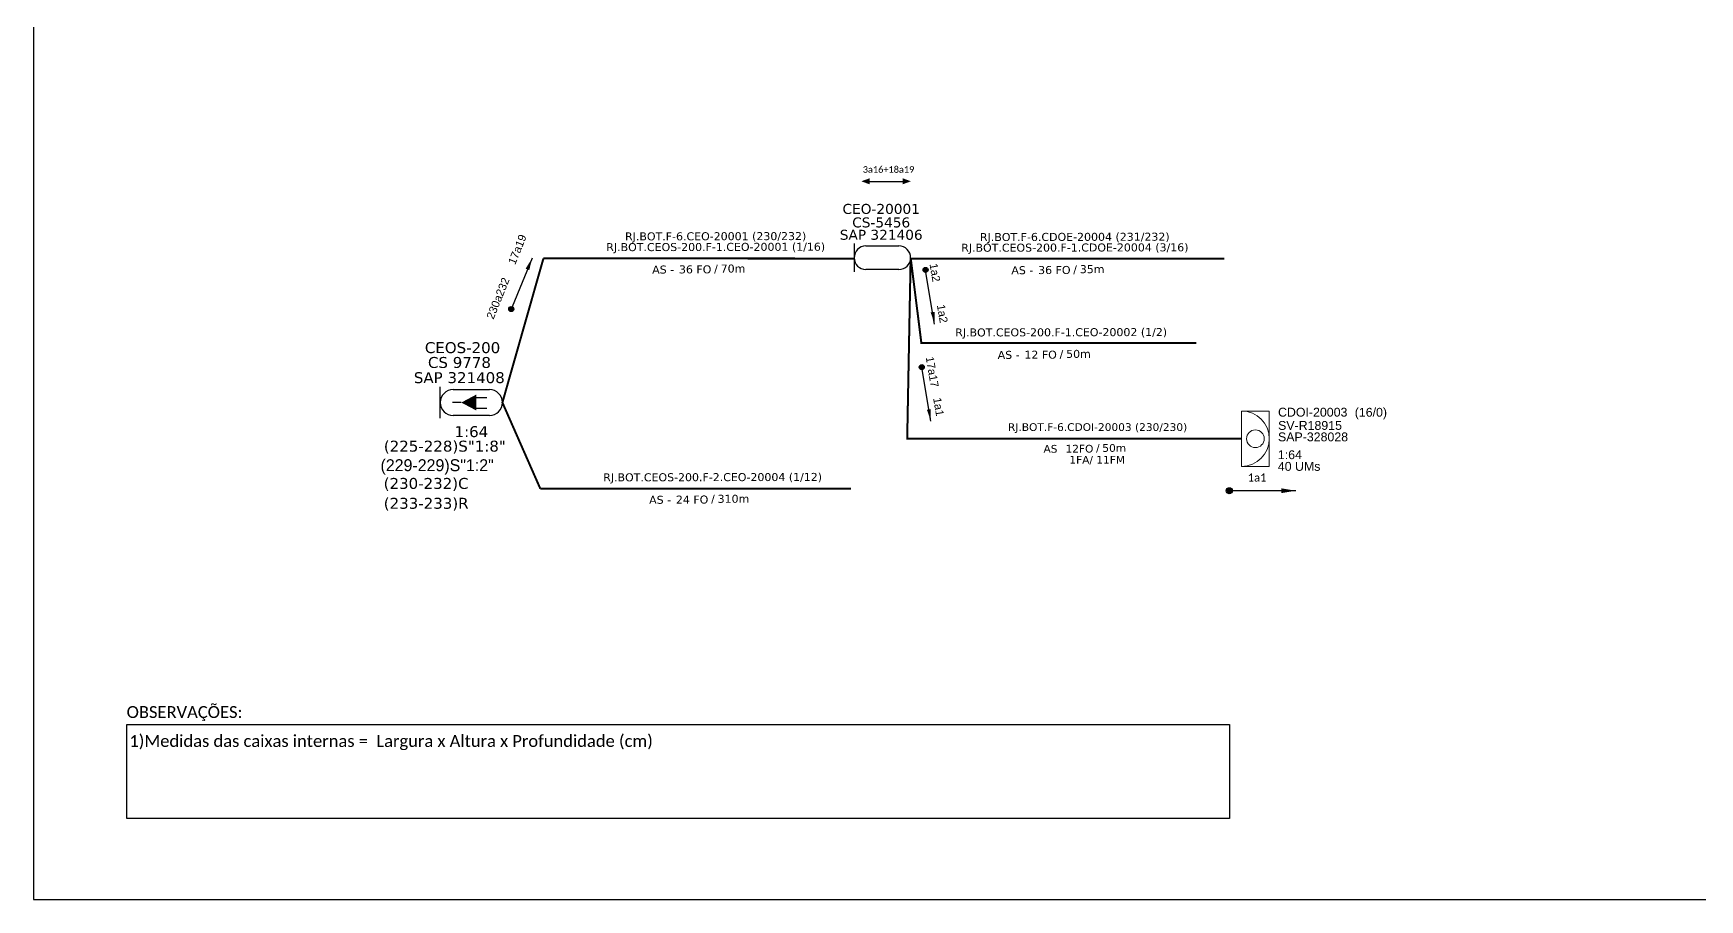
# Model space of a CAD drawing. Extents: x -4 to 837, y 1 to 595.
# Drawn here: x -3.8 to 416.7, y 1.3 to 219.8 of the extents above; entities that cross this region are included whole.
import ezdxf
from ezdxf.enums import TextEntityAlignment as Align

# ---------------------------------------------------------------- set-up
doc = ezdxf.new("R2010")
doc.units = 0
for name, color, linetype, lineweight in [("20.0-LEGENDA DOS CDO'S", 1, 'Continuous', 0), ('20.1-CDO_INTERIOR', 1, 'Continuous', 0), ('40.1-ETIQUETAS', 1, 'Continuous', 20)]:
    doc.layers.add(name, color=color, linetype=linetype, lineweight=lineweight)
for name, color, linetype in [('20.4-CEOS', 1, 'Continuous'), ('20.5-CEO', 1, 'Continuous'), ('CAP a instalar', 1, 'Continuous'), ('CEO', 1, 'Continuous'), ('SETA', 7, 'Continuous'), ('Seta indicação do cabo', 7, 'Continuous')]:
    doc.layers.add(name, color=color, linetype=linetype)
doc.styles.add('ARIAL', font='arial.ttf')
doc.styles.add('DIGICADE', font='arial.ttf')
doc.styles.add('MtXpl_Calibri', font='calibri.ttf')
doc.styles.add('siredit', font='verdana.ttf')
doc.styles.add('WMF-Calibri0', font='calibri.ttf')
doc.linetypes.add('FENCELINE1', pattern='A,0.25,-0.1,[133,ltypeshp.shx,S=0.1,R=0,X=-0.1,Y=0],-0.1,1', length=1.45)
doc.dimstyles.new('CC', dxfattribs={"dimtxt": 0.8, "dimasz": 2, "dimexe": 0.18, "dimexo": 0.0625, "dimgap": 0.09, "dimtad": 0, "dimdec": 0, "dimrnd": 1, "dimzin": 0, "dimdsep": 46, "dimtxsty": 'siredit', "dimblk": 'NONE', "dimcen": 0, "dimse1": 1, "dimse2": 1, "dimsd1": 1, "dimsd2": 1, "dimclrt": 7, "dimadec": 0, "dimazin": 0, "dimtfac": 1, "dimtdec": 0, "dimtofl": 0, "dimtmove": 0, "dimatfit": 3, "dimfxl": 0, "dimtolj": 1, "dimtzin": 0, "dimarcsym": 0})

# ---------------------------------------------------------------- blocks, each defined once
blk = doc.blocks.new('ETIQUETA_RS5F')
at = {"layer": '40.1-ETIQUETAS', "color": 0, "style": 'siredit'}
blk.add_text('/', height=1.5, dxfattribs=at).set_placement((1.58, -1.95), align=Align.MIDDLE_RIGHT)
for tag, p in [('ETIQUETA_R_PRIMARIA', (1.21, 4.1)), ('ETIQUETA_R_SECUNDARIA', (1.21, 2.1)), ('F_ATIVAS/F_MORTAS', (1.14, -4.24))]:
    blk.add_attdef(tag, text='', height=1.5, dxfattribs=at).set_placement(p, align=Align.MIDDLE_CENTER)
for tag, p in [('TIPO_CABO', (-6.58, -2.12)), ('CAP_CABO', (0.4, -2.09))]:
    blk.add_attdef(tag, text='', height=1.5, dxfattribs=at).set_placement(p, align=Align.MIDDLE_RIGHT)
blk.add_attdef('METROS', text='', height=1.5, dxfattribs=at).set_placement((2.14, -1.95), align=Align.MIDDLE_LEFT)
for tag, p in [('FUSÃO_1', (0.85, -8.39)), ('FUSÃO_2', (0.85, -10.6)), ('FUSÃO_3', (0.85, -12.93)), ('FUSÃO_4', (0.85, -15.14)), ('FUSÃO_5', (0.85, -17.16))]:
    blk.add_attdef(tag, text='', height=1.5, dxfattribs=at).set_placement(p, align=Align.CENTER)
blk = doc.blocks.new('_None')
blk = doc.blocks.new('CEOS_RP_CT_DRT')
at = {"layer": '20.4-CEOS', "color": 0}
for p, q in [((-4.54, 1.19), (-1.19, 1.19)), ((-1.19, -1.19), (-4.54, -1.19))]:
    blk.add_line(p, q, dxfattribs=at)
for points in [[(-5.73, -1.43), (-5.73, 1.44)], [(-3.79, 0), (-4.59, 0)], [(-2.47, 0.48), (-1.45, 0.48)], [(-2.47, -0.52), (-1.45, -0.52)]]:
    blk.add_lwpolyline(points, dxfattribs=at)
blk.add_lwpolyline([(-3.79, 0, 0, 1.47, 0), (-2.41, 0, 1.47, 1.47, 0)], format="xyseb", dxfattribs=at)
for centre, start, end in [((-4.54, 0), 90, 270), ((-1.19, 0), 270, 90)]:
    blk.add_arc(centre, 1.19, start, end, dxfattribs=at)
at = {"layer": '20.4-CEOS', "color": 7, "style": 'siredit'}
for tag, p in [('Nº_DA_CEOS', (-2.86, 5.6)), ('LOCAL', (-2.86, 4.24)), ('SAP', (-2.86, 2.78)), ('RACIO_SPLITAGEM', (-2.86, -1.88)), ('FIBRAS_SPLITTER', (-2.86, -3.58)), ('FIBRAS_TOP_C', (-2.86, -5.08)), ('RESERVA_FINAIS', (-2.86, -6.39))]:
    blk.add_attdef(tag, text='', height=1.01, dxfattribs=at).set_placement(p, align=Align.TOP_CENTER)
blk = doc.blocks.new('SETA 2')
at = {"layer": 'Seta indicação do cabo'}
h = blk.add_hatch(color=256, dxfattribs=at)
h.dxf.hatch_style = 1
h.paths.add_polyline_path([(348.974, 271.648, 1), (348.848, 271.648, 1)])
blk.add_circle((348.911, 271.648), 0.0626, dxfattribs=at)
blk.add_leader([(350.279, 271.648), (348.974, 271.648)], dimstyle='CC', override={"dimasz": 0.3}, dxfattribs=at)

msp = doc.modelspace()

# ---------------------------------------------------------------- linework, layer by layer
for p, q in [((-3.83, 595.26), (-3.83, 1.26)), ((-3.83, 1.26), (837.17, 1.26))]:
    msp.add_line(p, q)
at = {"color": 0}
msp.add_lwpolyline([(19.73, 45.46), (297.98, 45.46), (297.98, 21.75), (19.73, 21.75)], close=True, dxfattribs=at)
at = {"layer": '20.1-CDO_INTERIOR', "color": 1, "lineweight": 18}
msp.add_lwpolyline([(308.05, 110.54), (308.05, 124.49), (301.08, 124.49), (301.08, 110.54)], close=True, dxfattribs=at)
msp.add_circle((304.56, 117.52), 2.23, dxfattribs=at)
msp.add_arc((301.08, 117.52), 6.97, 270, 90, dxfattribs=at)
at = {"layer": 'CAP a instalar', "color": 7, "linetype": 'FENCELINE1', "ltscale": 8, "const_width": 0.506}
for points in [[(124.11, 104.91), (114.54, 126.65), (124.89, 162.99)], [(124.89, 162.99), (203.31, 162.98)], [(217.56, 162.98), (296.72, 162.98)], [(289.68, 141.69), (220.26, 141.69), (217.56, 163.17)], [(124.12, 104.91), (202.53, 104.91)]]:
    msp.add_lwpolyline(points, dxfattribs=at)
at = {"layer": 'CAP a instalar', "color": 1, "linetype": 'FENCELINE1', "ltscale": 8, "const_width": 0.506}
msp.add_lwpolyline([(301.08, 117.52), (216.69, 117.52), (217.56, 163.17)], dxfattribs=at)
at = {"layer": 'CAP a instalar', "color": 7, "ltscale": 30, "const_width": 0.506}
msp.add_lwpolyline([(114.54, 126.65), (114.54, 126.65)], dxfattribs=at)
at = {"layer": 'CEO', "color": 5}
for p, q in [((206.27, 166.14), (214.59, 166.14)), ((214.59, 160.2), (206.27, 160.2))]:
    msp.add_line(p, q, dxfattribs=at)
msp.add_lwpolyline([(203.3, 166.75), (203.3, 159.59)], dxfattribs=at)
for centre, start, end in [((206.27, 163.17), 90, 270), ((214.59, 163.17), 270, 90)]:
    msp.add_arc(centre, 2.97, start, end, dxfattribs=at)
at = {"layer": 'SETA'}
msp.add_lwpolyline([(206.43, 182.44), (216.33, 182.44)], dxfattribs=at)
for points in [[(207.22, 183.22), (205.11, 182.46), (207.22, 181.69)], [(215.53, 183.22), (217.64, 182.46), (215.53, 181.69)]]:
    msp.add_solid(points, dxfattribs=at)

# ---------------------------------------------------------------- block references
at = {"color": 7}
for p, xscale, yscale, zscale, rotation in [((1321.55, -4161.51), 10.12439151229471, 10.12439151229471, 10.12439151229471, 67.70845701338104), ((-3076.01, 3188.35), 10.1243915122947, 10.1243915122947, 10.1243915122947, 279.5330343062151), ((-3076.97, 3163.82), 10.1243915122947, 10.1243915122947, 10.1243915122947, 279.5330343062151)]:
    msp.add_blockref('SETA 2', p, dxfattribs=dict(at, xscale=xscale, yscale=yscale, zscale=zscale, rotation=rotation))
at = {"xscale": 12.28644231765239, "yscale": 12.28644231765239, "zscale": 12.28644231765239}
msp.add_blockref('SETA 2', (-3988.91, -3233.18), dxfattribs=at)
at = {"layer": '20.4-CEOS', "color": 7}
ref = msp.add_blockref('CEOS_RP_CT_DRT', (114.54, 126.65), dxfattribs=dict(at, xscale=2.735693856241179, yscale=2.735693856241179, zscale=2.735693856241179))
ref.add_attrib('Nº_DA_CEOS', 'CEOS-200', dxfattribs={"color": 7, "height": 2.762, "style": 'siredit'}).set_placement((104.48, 141.88), align=Align.TOP_CENTER)
ref.add_attrib('LOCAL', 'CS 9778', dxfattribs={"color": 7, "height": 2.762, "style": 'siredit'}).set_placement((103.7, 138.14), align=Align.TOP_CENTER)
ref.add_attrib('SAP', 'SAP 321408', dxfattribs={"color": 7, "height": 2.762, "style": 'siredit'}).set_placement((103.66, 134.31), align=Align.TOP_CENTER)
ref.add_attrib('RACIO_SPLITAGEM', '1:64', dxfattribs={"color": 7, "height": 2.762, "style": 'siredit'}).set_placement((106.71, 120.69), align=Align.TOP_CENTER)
ref.add_attrib('FIBRAS_SPLITTER', '(225-228)S"1:8"           ', dxfattribs={"color": 7, "height": 2.7622, "style": 'siredit'}).set_placement((106.63, 117.03), align=Align.TOP_CENTER)
ref.add_attrib('FIBRAS_TOP_C', ' (230-232)C                    ', dxfattribs={"color": 7, "height": 2.7622, "style": 'siredit'}).set_placement((106.73, 107.63), align=Align.TOP_CENTER)
ref.add_attrib('RESERVA_FINAIS', '(233-233)R                 ', dxfattribs={"color": 7, "height": 2.7622, "style": 'siredit'}).set_placement((105.54, 102.62), align=Align.TOP_CENTER)
at = {"layer": '40.1-ETIQUETAS', "color": 7}
ref = msp.add_blockref('ETIQUETA_RS5F', (166.77, 163.07), dxfattribs=dict(at, xscale=1.346113421662037, yscale=1.346113421662037, zscale=1.346113421662037, rotation=0.1179917413874846))
ref.add_attrib('ETIQUETA_R_PRIMARIA', 'RJ.BOT.F-6.CEO-20001 (230/232)', dxfattribs={"color": 0, "height": 2.0192, "rotation": 0.118, "style": 'siredit'}).set_placement((168.35, 168.6), align=Align.MIDDLE_CENTER)
ref.add_attrib('ETIQUETA_R_SECUNDARIA', 'RJ.BOT.CEOS-200.F-1.CEO-20001 (1/16)', dxfattribs={"color": 0, "height": 2.0192, "rotation": 0.118, "style": 'siredit'}).set_placement((168.36, 165.9), align=Align.MIDDLE_CENTER)
ref.add_attrib('TIPO_CABO', 'AS -', dxfattribs={"color": 0, "height": 2.019, "rotation": 0.118, "style": 'siredit'}).set_placement((157.87, 160.2), align=Align.MIDDLE_RIGHT)
ref.add_attrib('CAP_CABO', '36 FO', dxfattribs={"color": 0, "height": 2.019, "rotation": 0.118, "style": 'siredit'}).set_placement((167.27, 160.25), align=Align.MIDDLE_RIGHT)
ref.add_attrib('METROS', '70m', dxfattribs={"color": 0, "height": 2.019, "rotation": 0.118, "style": 'siredit'}).set_placement((169.62, 160.44), align=Align.MIDDLE_LEFT)
ref = msp.add_blockref('ETIQUETA_RS5F', (257.4, 162.91), dxfattribs=dict(at, xscale=1.346113421662037, yscale=1.346113421662037, zscale=1.346113421662037, rotation=0.1179917413874845))
ref.add_attrib('ETIQUETA_R_PRIMARIA', 'RJ.BOT.F-6.CDOE-20004 (231/232)', dxfattribs={"color": 0, "height": 2.0192, "rotation": 0.118, "style": 'siredit'}).set_placement((258.98, 168.44), align=Align.MIDDLE_CENTER)
ref.add_attrib('ETIQUETA_R_SECUNDARIA', 'RJ.BOT.CEOS-200.F-1.CDOE-20004 (3/16)', dxfattribs={"color": 0, "height": 2.0192, "rotation": 0.118, "style": 'siredit'}).set_placement((258.99, 165.75), align=Align.MIDDLE_CENTER)
ref.add_attrib('TIPO_CABO', 'AS -', dxfattribs={"color": 0, "height": 2.019, "rotation": 0.118, "style": 'siredit'}).set_placement((248.5, 160.04), align=Align.MIDDLE_RIGHT)
ref.add_attrib('CAP_CABO', '36 FO', dxfattribs={"color": 0, "height": 2.019, "rotation": 0.118, "style": 'siredit'}).set_placement((257.9, 160.09), align=Align.MIDDLE_RIGHT)
ref.add_attrib('METROS', '35m', dxfattribs={"color": 0, "height": 2.019, "rotation": 0.118, "style": 'siredit'}).set_placement((260.25, 160.29), align=Align.MIDDLE_LEFT)
ref = msp.add_blockref('ETIQUETA_RS5F', (253.95, 141.54), dxfattribs=dict(at, xscale=1.346113421662037, yscale=1.346113421662037, zscale=1.346113421662037, rotation=0.1179917413874845))
ref.add_attrib('ETIQUETA_R_SECUNDARIA', 'RJ.BOT.CEOS-200.F-1.CEO-20002 (1/2)', dxfattribs={"color": 0, "height": 2.0192, "rotation": 0.118, "style": 'siredit'}).set_placement((255.53, 144.38), align=Align.MIDDLE_CENTER)
ref.add_attrib('TIPO_CABO', 'AS -', dxfattribs={"color": 0, "height": 2.019, "rotation": 0.118, "style": 'siredit'}).set_placement((245.05, 138.68), align=Align.MIDDLE_RIGHT)
ref.add_attrib('CAP_CABO', '12 FO', dxfattribs={"color": 0, "height": 2.019, "rotation": 0.118, "style": 'siredit'}).set_placement((254.44, 138.73), align=Align.MIDDLE_RIGHT)
ref.add_attrib('METROS', '50m', dxfattribs={"color": 0, "height": 2.019, "rotation": 0.118, "style": 'siredit'}).set_placement((256.79, 138.92), align=Align.MIDDLE_LEFT)
ref = msp.add_blockref('ETIQUETA_RS5F', (166, 104.99), dxfattribs=dict(at, xscale=1.346113421662037, yscale=1.346113421662037, zscale=1.346113421662037, rotation=0.1179917413874846))
ref.add_attrib('ETIQUETA_R_SECUNDARIA', 'RJ.BOT.CEOS-200.F-2.CEO-20004 (1/12)', dxfattribs={"color": 0, "height": 2.0192, "rotation": 0.118, "style": 'siredit'}).set_placement((167.58, 107.83), align=Align.MIDDLE_CENTER)
ref.add_attrib('TIPO_CABO', 'AS -', dxfattribs={"color": 0, "height": 2.019, "rotation": 0.118, "style": 'siredit'}).set_placement((157.1, 102.13), align=Align.MIDDLE_RIGHT)
ref.add_attrib('CAP_CABO', '24 FO', dxfattribs={"color": 0, "height": 2.019, "rotation": 0.118, "style": 'siredit'}).set_placement((166.5, 102.18), align=Align.MIDDLE_RIGHT)
ref.add_attrib('METROS', '310m', dxfattribs={"color": 0, "height": 2.019, "rotation": 0.118, "style": 'siredit'}).set_placement((168.85, 102.37), align=Align.MIDDLE_LEFT)
at = {"layer": 'CAP a instalar', "color": 1, "ltscale": 30}
ref = msp.add_blockref('ETIQUETA_RS5F', (263.19, 117.73), dxfattribs=dict(at, xscale=1.297385387849744, yscale=1.297385387849744, zscale=1.297385387849744))
ref.add_attrib('ETIQUETA_R_SECUNDARIA', 'RJ.BOT.F-6.CDOI-20003 (230/230)', dxfattribs={"layer": '40.1-ETIQUETAS', "color": 0, "height": 1.9461, "style": 'siredit'}).set_placement((264.73, 120.46), align=Align.MIDDLE_CENTER)
ref.add_attrib('TIPO_CABO', 'AS', dxfattribs={"layer": '40.1-ETIQUETAS', "color": 0, "height": 1.946, "style": 'siredit'}).set_placement((254.61, 114.98), align=Align.MIDDLE_RIGHT)
ref.add_attrib('CAP_CABO', '12FO', dxfattribs={"layer": '40.1-ETIQUETAS', "color": 0, "height": 1.946, "style": 'siredit'}).set_placement((263.67, 115.01), align=Align.MIDDLE_RIGHT)
ref.add_attrib('METROS', '50m', dxfattribs={"layer": '40.1-ETIQUETAS', "color": 0, "height": 1.946, "style": 'siredit'}).set_placement((265.93, 115.19), align=Align.MIDDLE_LEFT)
ref.add_attrib('F_ATIVAS/F_MORTAS', '1FA/ 11FM', dxfattribs={"layer": '40.1-ETIQUETAS', "color": 0, "height": 1.946, "style": 'siredit'}).set_placement((264.63, 112.22), align=Align.MIDDLE_CENTER)

# ---------------------------------------------------------------- texts
for s, style, p in [('OBSERVAÇÕES:', 'WMF-Calibri0', (19.71, 47.08)), ('1)Medidas das caixas internas =  Largura x Altura x Profundidade (cm)', 'MtXpl_Calibri', (20.4, 39.78))]:
    msp.add_text(s, height=3, dxfattribs=dict(style=style)).set_placement(p)
at = {"color": 7, "insert": (211.98, 185.43), "char_height": 1.6684, "width": 28.2066, "attachment_point": 5}
msp.add_mtext('\\C7;\\fCalibri|b0|i0|c0|p34;3a16+18a19', dxfattribs=at)
at = {"color": 7, "char_height": 2.019, "width": 3.269, "attachment_point": 1}
for s, insert, rotation, style in [('17a19', (115.88, 162.02), 67.9233, 'ARIAL'), ('1a2', (224.3, 161.92), 279.7479, 'DIGICADE'), ('230a232', (110.4, 148.24), 67.9233, 'ARIAL'), ('1a2', (226.16, 151.56), 279.7479, 'DIGICADE'), ('17a17', (223.34, 138.42), 279.7479, 'DIGICADE'), ('1a1', (225.21, 128.07), 279.7479, 'DIGICADE')]:
    msp.add_mtext(s, dxfattribs=dict(at, insert=insert, rotation=rotation, style=style))
at = {"insert": (304.97, 107.73), "char_height": 2.0247, "width": 34.23, "attachment_point": 5}
msp.add_mtext('\\C7;\\fCalibri|b0|i0|c0|p34;1a1', dxfattribs=at)
at = {"layer": "20.0-LEGENDA DOS CDO'S", "color": 1, "style": 'ARIAL'}
for s, p in [('SV-R18915', (310.28, 119.76)), ('CDOI-20003', (310.27, 123.1)), ('SAP-328028', (310.26, 116.87)), ('1:64', (310.23, 112.37)), ('40 UMs', (310.22, 109.43))]:
    msp.add_text(s, height=2.232, dxfattribs=at).set_placement(p)
msp.add_text('(16/0)', height=2.232, dxfattribs=at).set_placement((333.7, 123.08), align=Align.CENTER)
at = {"layer": '20.4-CEOS', "color": 7, "insert": (83.78, 112.35), "char_height": 3.0093, "width": 50.7652, "attachment_point": 1}
msp.add_mtext('(229-229)S"1:2"           ', dxfattribs=at)
at = {"layer": '20.5-CEO', "color": 5, "style": 'siredit'}
for s, p in [('CEO-20001', (210.13, 176.75)), ('CS-5456', (210.13, 173.34)), ('SAP 321406', (210.13, 170.22))]:
    msp.add_text(s, height=2.515, rotation=360, dxfattribs=at).set_placement(p, align=Align.TOP_CENTER)

doc.saveas('drawing.dxf')
